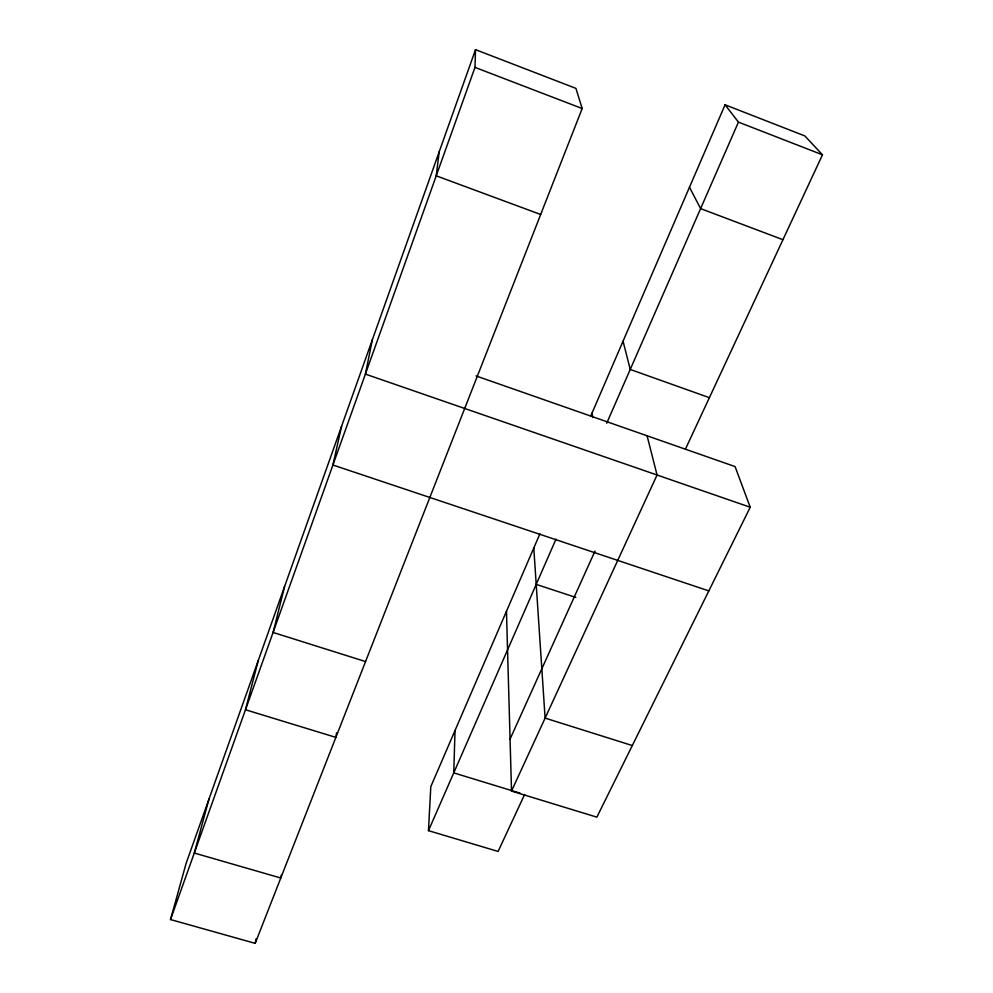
<?xml version="1.0" encoding="UTF-8"?>
<svg xmlns="http://www.w3.org/2000/svg" width="993" height="993" viewBox="0 0 993 993"><rect width="100%" height="100%" fill="white"/><g stroke="black" fill="none" stroke-linecap="round" stroke-linejoin="round"><path stroke-width="1.49" d="M170.523 919.555L474.977 67.387L475.523 49.65L575.903 88.365L582.183 108.522L255.189 943.35L170.523 919.555L186.101 863.401L475.523 49.65M455.03 730.488L453.751 772.877L520.171 793.184M524.602 794.537L498.101 851.448L428.467 830.657L430.801 786.63L539.919 533.8M439.191 151.805L436.237 175.823L540.676 214.488M336.577 732.822L335.87 737.377L245.482 709.747L258.192 660.705M281.354 874.957L280.783 878.011L194.293 853.037L209.026 798.955M255.189 943.35L256.082 938.857M372.375 339.656L365.387 374.113L750.224 507.237L596.867 817.152L511.519 791.061L506.467 611.303M341.592 426.22L332.916 465.009L708.828 590.897M284.606 586.429L273.1 632.454L365.561 661.574M590.773 415.955L725.064 104.799L804.851 135.929L822.477 154.809L685.455 449.084M428.467 830.657L556.006 539.125M606.735 423.167L738.444 122.127L725.064 104.799M510.054 739.115L595.018 551.041M511.519 791.061L657.056 475.002L647.088 435.79M632.293 745.544L545.107 718.1L533.787 547.999M536.208 584.38L575.803 597.414M476.032 375.937L735.068 466.573L750.224 507.237M709.387 397.684L630.245 369.458L623.045 341.17M782.943 239.698L700.611 208.617L689.477 187.255M474.977 67.387L582.183 108.522M738.444 122.127L822.477 154.809M592.002 413.113L592.784 417.581"/></g></svg>
